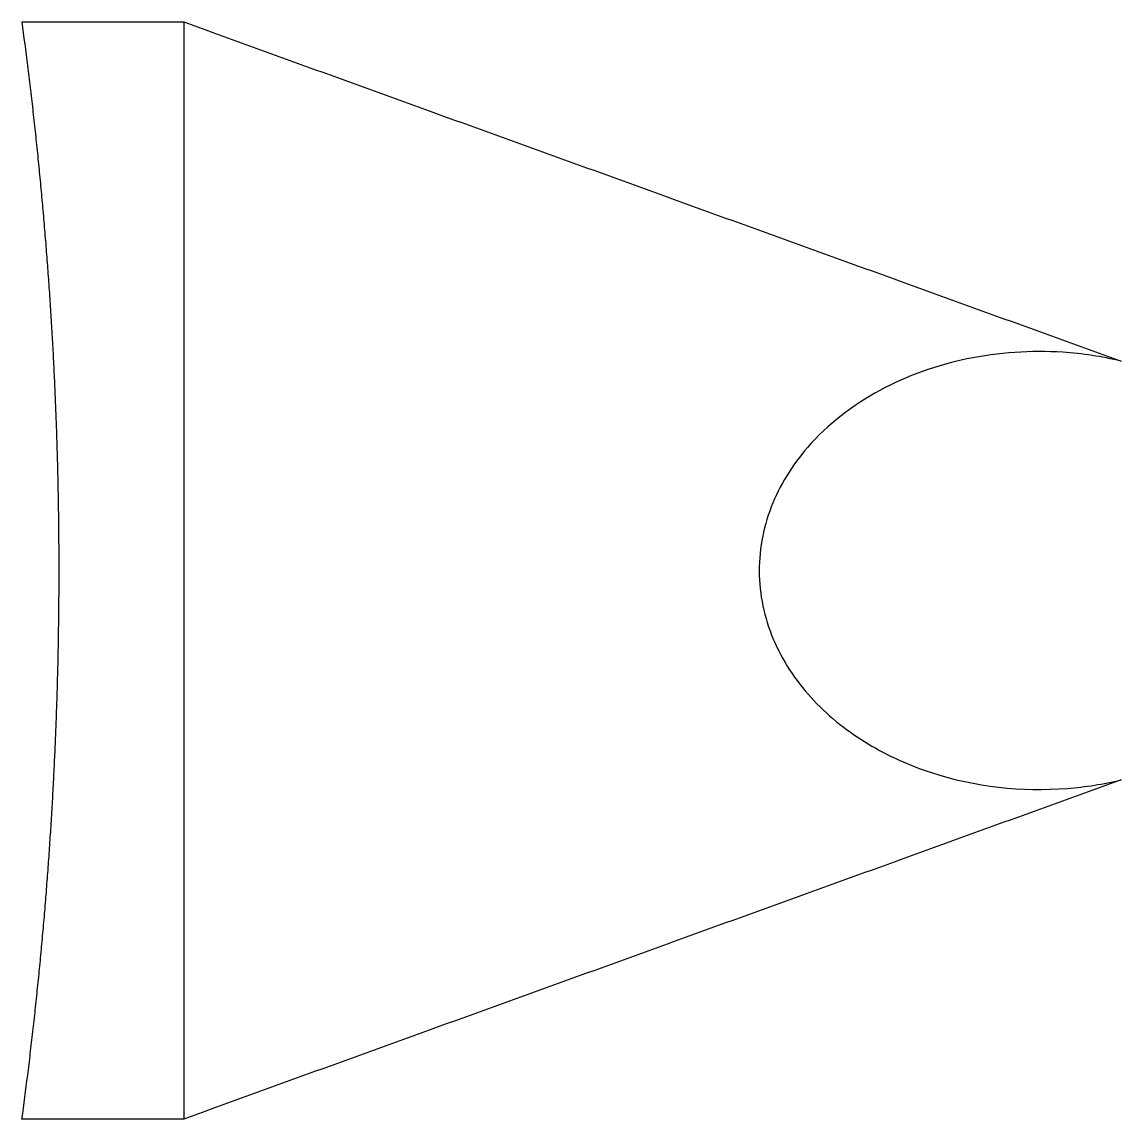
# Model space of a CAD drawing. Extents: x 1395.2 to 1427.5, y -828.7 to -796.5.
import ezdxf

# ---------------------------------------------------------------- set-up
doc = ezdxf.new("R2010")
doc.units = 0
doc.header["$LTSCALE"] = 12
doc.header["$MEASUREMENT"] = 0
doc.layers.add('MARKING', color=11, linetype='CONTINUOUS')
doc.layers.add('TEXT', color=4, linetype='CONTINUOUS')

msp = doc.modelspace()

# ---------------------------------------------------------------- linework, layer by layer
at = {"layer": 'MARKING'}
msp.add_open_spline([(1399.926, -796.46), (1399.922, -828.71)], degree=1, dxfattribs=at)
at = {"layer": 'TEXT'}
for points, knots in [([(1395.169, -828.71), (1395.227, -828.282), (1395.311, -827.641), (1395.415, -826.784), (1395.49, -826.142), (1395.561, -825.499), (1395.629, -824.855), (1395.694, -824.212), (1395.755, -823.568), (1395.813, -822.923), (1395.867, -822.279), (1395.917, -821.634), (1395.964, -820.988), (1396.008, -820.343), (1396.048, -819.697), (1396.085, -819.051), (1396.118, -818.405), (1396.148, -817.759), (1396.174, -817.112), (1396.197, -816.466), (1396.216, -815.819), (1396.232, -815.172), (1396.244, -814.526), (1396.253, -813.879), (1396.258, -813.232), (1396.26, -812.585), (1396.258, -811.938), (1396.253, -811.291), (1396.245, -810.644), (1396.233, -809.997), (1396.217, -809.35), (1396.198, -808.704), (1396.175, -808.057), (1396.149, -807.411), (1396.12, -806.764), (1396.087, -806.118), (1396.05, -805.472), (1396.01, -804.827), (1395.967, -804.181), (1395.92, -803.536), (1395.869, -802.891), (1395.815, -802.246), (1395.758, -801.602), (1395.697, -800.958), (1395.633, -800.314), (1395.565, -799.671), (1395.494, -799.028), (1395.419, -798.385), (1395.315, -797.529), (1395.231, -796.887), (1395.173, -796.46)], [0, 0, 0, 0, 0.04, 0.06, 0.08, 0.1, 0.12, 0.14, 0.16, 0.18, 0.2, 0.22, 0.24, 0.26, 0.28, 0.3, 0.32, 0.34, 0.36, 0.38, 0.4, 0.42, 0.44, 0.46, 0.48, 0.5, 0.52, 0.54, 0.56, 0.58, 0.6, 0.62, 0.64, 0.66, 0.68, 0.7, 0.72, 0.74, 0.76, 0.78, 0.8, 0.82, 0.84, 0.86, 0.88, 0.9, 0.92, 0.94, 0.96, 1, 1, 1, 1]), ([(1427.47, -806.428), (1426.908, -806.294), (1426.335, -806.209), (1424.818, -806.108), (1423.867, -806.173), (1422.053, -806.551), (1421.187, -806.857), (1419.586, -807.722), (1418.85, -808.284), (1417.805, -809.49), (1417.437, -810.079), (1416.943, -811.356), (1416.819, -812.044), (1416.858, -813.415), (1417.021, -814.094), (1417.581, -815.343), (1417.977, -815.913), (1418.915, -816.907), (1419.457, -817.331), (1420.625, -818.036), (1421.251, -818.316), (1423.182, -818.945), (1424.549, -819.096), (1426.425, -818.948), (1426.952, -818.866), (1427.47, -818.742)], [0.0365227, 0.0365227, 0.0365227, 0.0365227, 0.0940222, 0.0940222, 0.1880444, 0.1880444, 0.2785727, 0.2785727, 0.3691011, 0.3691011, 0.4369274, 0.4369274, 0.5047537, 0.5047537, 0.57258, 0.57258, 0.6404063, 0.6404063, 0.7082326, 0.7082326, 0.7760589, 0.7760589, 0.9104646, 0.9104646, 0.9634837, 0.9634837, 0.9634837, 0.9634837])]:
    msp.add_open_spline(points, degree=3, knots=knots, dxfattribs=at)
for points in [[(1395.173, -796.46), (1399.926, -796.46)], [(1399.922, -796.46), (1427.47, -806.428)], [(1427.47, -818.742), (1399.922, -828.71)], [(1399.922, -828.71), (1395.169, -828.71)]]:
    msp.add_open_spline(points, degree=1, dxfattribs=at)

doc.saveas('drawing.dxf')
